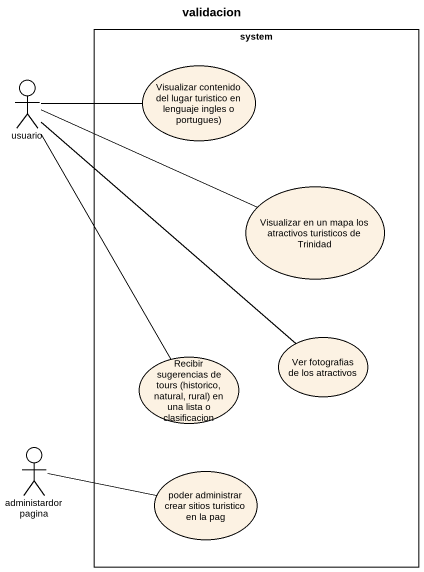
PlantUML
@startuml
title validacion
rectangle system {
  usecase "Visualizar contenido del lugar turistico en lenguaje ingles o portugues)" as Visualizar_contenido_del
  usecase "Visualizar en un mapa los atractivos turisticos de Trinidad" as Visualizar_en_un_mapa_los
  usecase "Ver fotografias de los atractivos" as Ver_fotografias_de_los
  usecase "Recibir sugerencias de tours (historico, natural, rural) en una lista o clasificacion" as Recibir_sugerencias_de
  usecase "poder administrar crear sitios turistico en la pag" as poder_administrar_crear
}
actor usuario
actor "administardor pagina" as administardor_pagina
usuario -right- Visualizar_contenido_del
usuario -right- Visualizar_en_un_mapa_los
usuario -- Ver_fotografias_de_los
usuario -- Recibir_sugerencias_de
administardor_pagina -right- poder_administrar_crear
@enduml
